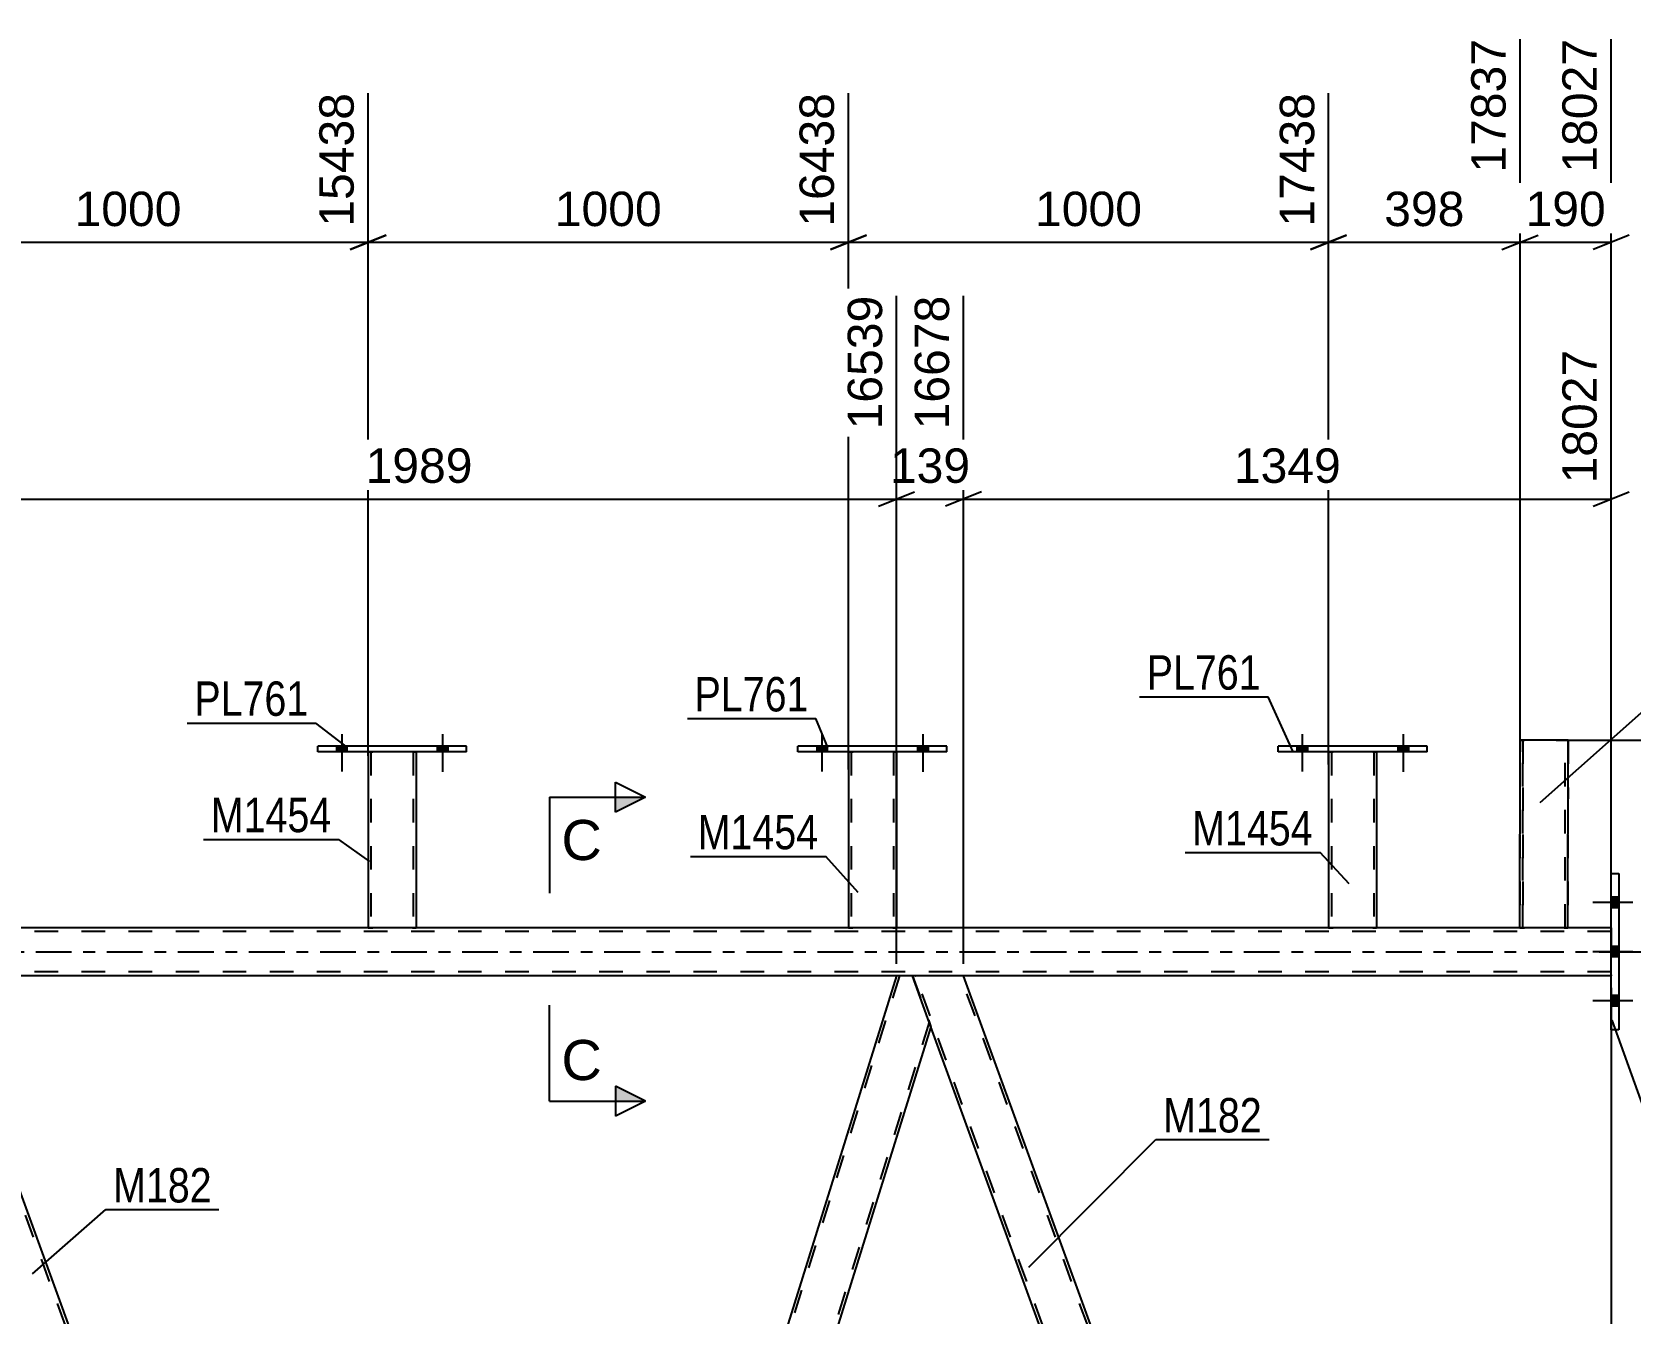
# Model space of a CAD drawing. Header units: millimetres. Extents: x 0 to 841, y 0 to 594.
# Drawn here: x 633.5 to 766.6, y 404.4 to 511.1 of the extents above; entities that cross this region are included whole.
import ezdxf

# ---------------------------------------------------------------- set-up
doc = ezdxf.new("R2010")
doc.units = ezdxf.units.MM
doc.linetypes.add('DXK_LINE_DOT2', pattern=[3.9198, 1.9599, -1.9599])
doc.linetypes.add('DXK_LINE_DOT3', pattern=[5.9187, 2.979, -0.9799, 0.9799, -0.9799])
doc.styles.add('Arial', font='ARIAL.TTF', dxfattribs={"height": 0.2})
doc.styles.add('Arial Narrow', font='ARIALN.TTF', dxfattribs={"height": 0.2})

# ---------------------------------------------------------------- blocks, each defined once
blk = doc.blocks.new('Part-318465150-4425 - 4399')
at = {"color": 2, "linetype": 'Continuous'}
for p, q in [((711.08, 432.51), (706.82, 432.51)), ((755.2, 311.29), (711.08, 432.51)), ((750.94, 311.29), (708.37, 428.26))]:
    blk.add_line(p, q, dxfattribs=at)
at = {"color": 7, "linetype": 'DXK_LINE_DOT2'}
for p, q in [((706.82, 432.51), (708.37, 428.26)), ((751.2, 311.29), (707.08, 432.51)), ((707.08, 432.51), (707.1, 432.51)), ((754.94, 311.29), (710.82, 432.51)), ((755.2, 311.29), (750.94, 311.29))]:
    blk.add_line(p, q, dxfattribs=at)
blk = doc.blocks.new('Part-318465150-4430 - 4399')
at = {"color": 2, "linetype": 'Continuous'}
for p, q in [((625.94, 432.51), (621.69, 432.51)), ((625.94, 432.51), (668.31, 316.1)), ((664.05, 316.1), (623.23, 428.26))]:
    blk.add_line(p, q, dxfattribs=at)
at = {"color": 7, "linetype": 'DXK_LINE_DOT2'}
for p, q in [((621.69, 432.51), (623.23, 428.26)), ((666.06, 311.29), (621.94, 432.51)), ((621.94, 432.51), (621.96, 432.51)), ((669.81, 311.29), (625.69, 432.51)), ((665.81, 311.29), (664.05, 316.1)), ((670.06, 311.29), (668.31, 316.1)), ((670.06, 311.29), (665.81, 311.29))]:
    blk.add_line(p, q, dxfattribs=at)
blk = doc.blocks.new('Part-318465150-4645 - 4399')
at = {"color": 2, "linetype": 'Continuous'}
for p, q in [((701.49, 451.15), (701.49, 436.51)), ((705.49, 451.14), (705.49, 436.51)), ((701.52, 436.51), (701.49, 436.51)), ((701.63, 436.51), (701.52, 436.51)), ((701.78, 436.51), (701.63, 436.51)), ((705.19, 436.51), (701.78, 436.51)), ((705.34, 436.51), (705.19, 436.51)), ((705.45, 436.51), (705.34, 436.51)), ((705.49, 436.51), (705.45, 436.51))]:
    blk.add_line(p, q, dxfattribs=at)
at = {"color": 7, "linetype": 'DXK_LINE_DOT2'}
for p, q in [((701.49, 451.15), (701.49, 451.15)), ((701.49, 451.15), (701.49, 451.15)), ((701.49, 451.15), (701.49, 451.15)), ((701.53, 451.15), (701.49, 451.15)), ((701.49, 451.15), (701.53, 451.15)), ((701.63, 451.15), (701.53, 451.15)), ((701.53, 451.15), (701.63, 451.15)), ((701.79, 451.15), (701.63, 451.15)), ((701.63, 451.15), (701.79, 451.15)), ((701.73, 451.15), (701.73, 451.15)), ((701.73, 451.15), (701.73, 436.51)), ((701.75, 451.15), (701.73, 451.15)), ((701.73, 451.15), (701.75, 451.15)), ((701.8, 451.15), (701.75, 451.15)), ((701.75, 451.15), (701.8, 451.15)), ((705.19, 451.15), (701.79, 451.15)), ((705.19, 451.15), (701.79, 451.15)), ((705.1, 451.15), (701.8, 451.15)), ((701.8, 451.15), (701.88, 451.15)), ((705.18, 451.15), (701.88, 451.15)), ((705.18, 451.15), (705.1, 451.15)), ((705.23, 451.15), (705.18, 451.15)), ((705.18, 451.15), (705.23, 451.15)), ((705.19, 451.15), (705.35, 451.15)), ((705.35, 451.15), (705.19, 451.15)), ((705.25, 451.15), (705.23, 451.15)), ((705.23, 451.15), (705.25, 451.15)), ((705.25, 451.15), (705.25, 451.15)), ((705.25, 451.15), (705.25, 436.51)), ((705.35, 451.15), (705.45, 451.15)), ((705.45, 451.15), (705.35, 451.15)), ((705.45, 451.15), (705.49, 451.15)), ((705.49, 451.15), (705.45, 451.15)), ((705.49, 451.15), (705.49, 451.15)), ((705.49, 451.15), (705.49, 451.14)), ((705.49, 451.14), (705.49, 451.15)), ((701.49, 436.51), (701.52, 436.51)), ((701.52, 436.51), (701.63, 436.51)), ((701.63, 436.51), (701.78, 436.51)), ((701.74, 436.51), (701.73, 436.51)), ((701.73, 436.51), (701.74, 436.51)), ((701.8, 436.51), (701.74, 436.51)), ((701.74, 436.51), (701.78, 436.51)), ((705.19, 436.51), (701.78, 436.51)), ((701.78, 436.51), (701.8, 436.51)), ((705.1, 436.51), (701.8, 436.51)), ((701.8, 436.51), (701.87, 436.51)), ((705.18, 436.51), (701.87, 436.51)), ((705.18, 436.51), (705.1, 436.51)), ((705.23, 436.51), (705.18, 436.51)), ((705.18, 436.51), (705.23, 436.51)), ((705.19, 436.51), (705.34, 436.51)), ((705.25, 436.51), (705.23, 436.51)), ((705.23, 436.51), (705.25, 436.51)), ((705.34, 436.51), (705.45, 436.51)), ((705.45, 436.51), (705.49, 436.51))]:
    blk.add_line(p, q, dxfattribs=at)
blk = doc.blocks.new('Part-318465150-4445 - 4399')
at = {"color": 2, "linetype": 'Continuous'}
for p, q in [((765.02, 428.01), (765.02, 441.01)), ((765.02, 441.01), (765.66, 441.01)), ((765.66, 441.01), (765.66, 428.01)), ((765.66, 428.01), (765.02, 428.01))]:
    blk.add_line(p, q, dxfattribs=at)
blk = doc.blocks.new('Part-318465150-4455 - 4399')
at = {"color": 7, "linetype": 'DXK_LINE_DOT2'}
for p, q in [((705.75, 432.51), (668.94, 314.39)), ((708.23, 428.63), (671.66, 311.29)), ((669.22, 316.1), (668.8, 314.76)), ((673.41, 316.1), (671.91, 311.29)), ((670.06, 311.29), (668.8, 314.76)), ((671.91, 311.29), (670.06, 311.29))]:
    blk.add_line(p, q, dxfattribs=at)
at = {"color": 2, "linetype": 'Continuous'}
for p, q in [((705.5, 432.51), (669.22, 316.1)), ((706.82, 432.51), (705.5, 432.51)), ((708.37, 428.26), (706.82, 432.51)), ((708.37, 428.26), (673.41, 316.1))]:
    blk.add_line(p, q, dxfattribs=at)
blk = doc.blocks.new('Part-318465150-4655 - 4399')
at = {"color": 2, "linetype": 'Continuous'}
for p, q in [((661.49, 451.15), (661.49, 436.51)), ((665.49, 451.14), (665.49, 436.51)), ((661.52, 436.51), (661.49, 436.51)), ((661.63, 436.51), (661.52, 436.51)), ((661.78, 436.51), (661.63, 436.51)), ((665.19, 436.51), (661.78, 436.51)), ((665.34, 436.51), (665.19, 436.51)), ((665.45, 436.51), (665.34, 436.51)), ((665.49, 436.51), (665.45, 436.51))]:
    blk.add_line(p, q, dxfattribs=at)
at = {"color": 7, "linetype": 'DXK_LINE_DOT2'}
for p, q in [((661.49, 451.15), (661.49, 451.15)), ((661.49, 451.15), (661.49, 451.15)), ((661.49, 451.15), (661.49, 451.15)), ((661.53, 451.15), (661.49, 451.15)), ((661.49, 451.15), (661.53, 451.15)), ((661.63, 451.15), (661.53, 451.15)), ((661.53, 451.15), (661.63, 451.15)), ((661.79, 451.15), (661.63, 451.15)), ((661.63, 451.15), (661.79, 451.15)), ((661.73, 451.15), (661.73, 451.15)), ((661.73, 451.15), (661.73, 436.51)), ((661.75, 451.15), (661.73, 451.15)), ((661.73, 451.15), (661.75, 451.15)), ((661.8, 451.15), (661.75, 451.15)), ((661.75, 451.15), (661.8, 451.15)), ((665.19, 451.15), (661.79, 451.15)), ((665.19, 451.15), (661.79, 451.15)), ((665.1, 451.15), (661.8, 451.15)), ((661.8, 451.15), (661.88, 451.15)), ((665.18, 451.15), (661.88, 451.15)), ((665.18, 451.15), (665.1, 451.15)), ((665.23, 451.15), (665.18, 451.15)), ((665.18, 451.15), (665.23, 451.15)), ((665.19, 451.15), (665.35, 451.15)), ((665.35, 451.15), (665.19, 451.15)), ((665.25, 451.15), (665.23, 451.15)), ((665.23, 451.15), (665.25, 451.15)), ((665.25, 451.15), (665.25, 451.15)), ((665.25, 451.15), (665.25, 436.51)), ((665.35, 451.15), (665.45, 451.15)), ((665.45, 451.15), (665.35, 451.15)), ((665.45, 451.15), (665.49, 451.15)), ((665.49, 451.15), (665.45, 451.15)), ((665.49, 451.15), (665.49, 451.15)), ((665.49, 451.15), (665.49, 451.14)), ((665.49, 451.14), (665.49, 451.15)), ((661.49, 436.51), (661.52, 436.51)), ((661.52, 436.51), (661.63, 436.51)), ((661.63, 436.51), (661.78, 436.51)), ((661.74, 436.51), (661.73, 436.51)), ((661.73, 436.51), (661.74, 436.51)), ((661.8, 436.51), (661.74, 436.51)), ((661.74, 436.51), (661.78, 436.51)), ((665.19, 436.51), (661.78, 436.51)), ((661.78, 436.51), (661.8, 436.51)), ((665.1, 436.51), (661.8, 436.51)), ((661.8, 436.51), (661.87, 436.51)), ((665.23, 436.51), (661.87, 436.51)), ((665.18, 436.51), (665.1, 436.51)), ((665.23, 436.51), (665.18, 436.51)), ((665.19, 436.51), (665.34, 436.51)), ((665.25, 436.51), (665.23, 436.51)), ((665.23, 436.51), (665.25, 436.51)), ((665.34, 436.51), (665.45, 436.51)), ((665.45, 436.51), (665.49, 436.51))]:
    blk.add_line(p, q, dxfattribs=at)
blk = doc.blocks.new('Bolt-318465150-4781 - 4399')
at = {"linetype": 'Continuous'}
for points in [[(698.85, 451.15), (699.73, 451.15), (699.73, 451.63), (698.85, 451.63)], [(707.25, 451.14), (708.13, 451.14), (708.13, 451.62), (707.25, 451.62)]]:
    blk.add_hatch(color=1, dxfattribs=at).paths.add_polyline_path(points)
at = {"color": 1, "linetype": 'Continuous'}
for p, q in [((699.29, 452.63), (699.29, 449.51)), ((707.69, 452.62), (707.69, 449.5)), ((698.85, 451.63), (698.85, 451.15)), ((699.73, 451.63), (699.73, 451.15)), ((707.25, 451.62), (707.25, 451.14)), ((708.13, 451.62), (708.13, 451.14))]:
    blk.add_line(p, q, dxfattribs=at)
blk = doc.blocks.new('Part-318465150-4635 - 4399')
at = {"color": 2, "linetype": 'Continuous'}
for p, q in [((741.49, 451.15), (741.49, 436.51)), ((745.49, 451.14), (745.49, 436.51)), ((741.52, 436.51), (741.49, 436.51)), ((741.63, 436.51), (741.52, 436.51)), ((741.78, 436.51), (741.63, 436.51)), ((745.19, 436.51), (741.78, 436.51)), ((745.35, 436.51), (745.19, 436.51)), ((745.45, 436.51), (745.35, 436.51)), ((745.49, 436.51), (745.45, 436.51))]:
    blk.add_line(p, q, dxfattribs=at)
at = {"color": 7, "linetype": 'DXK_LINE_DOT2'}
for p, q in [((741.49, 451.15), (741.49, 451.15)), ((741.49, 451.15), (741.49, 451.15)), ((741.49, 451.15), (741.49, 451.15)), ((741.53, 451.15), (741.49, 451.15)), ((741.49, 451.15), (741.53, 451.15)), ((741.63, 451.15), (741.53, 451.15)), ((741.53, 451.15), (741.63, 451.15)), ((741.79, 451.15), (741.63, 451.15)), ((741.63, 451.15), (741.79, 451.15)), ((741.73, 451.15), (741.73, 451.15)), ((741.73, 451.15), (741.73, 436.51)), ((741.75, 451.15), (741.73, 451.15)), ((741.73, 451.15), (741.75, 451.15)), ((741.8, 451.15), (741.75, 451.15)), ((741.75, 451.15), (741.8, 451.15)), ((745.2, 451.15), (741.79, 451.15)), ((745.2, 451.15), (741.79, 451.15)), ((745.1, 451.15), (741.8, 451.15)), ((741.8, 451.15), (741.88, 451.15)), ((745.18, 451.15), (741.88, 451.15)), ((745.18, 451.15), (745.1, 451.15)), ((745.23, 451.15), (745.18, 451.15)), ((745.18, 451.15), (745.23, 451.15)), ((745.2, 451.15), (745.35, 451.15)), ((745.35, 451.15), (745.2, 451.15)), ((745.25, 451.15), (745.23, 451.15)), ((745.23, 451.15), (745.25, 451.15)), ((745.25, 451.15), (745.25, 451.15)), ((745.25, 451.15), (745.25, 436.51)), ((745.35, 451.15), (745.46, 451.15)), ((745.46, 451.15), (745.35, 451.15)), ((745.46, 451.15), (745.49, 451.15)), ((745.49, 451.15), (745.46, 451.15)), ((745.49, 451.15), (745.49, 451.15)), ((745.49, 451.15), (745.49, 451.14)), ((745.49, 451.14), (745.49, 451.15)), ((741.49, 436.51), (741.52, 436.51)), ((741.52, 436.51), (741.63, 436.51)), ((741.63, 436.51), (741.78, 436.51)), ((741.75, 436.51), (741.73, 436.51)), ((741.73, 436.51), (741.75, 436.51)), ((741.8, 436.51), (741.75, 436.51)), ((741.75, 436.51), (741.78, 436.51)), ((745.19, 436.51), (741.78, 436.51)), ((741.78, 436.51), (741.8, 436.51)), ((745.1, 436.51), (741.8, 436.51)), ((741.8, 436.51), (741.88, 436.51)), ((745.18, 436.51), (741.88, 436.51)), ((745.18, 436.51), (745.1, 436.51)), ((745.23, 436.51), (745.18, 436.51)), ((745.18, 436.51), (745.23, 436.51)), ((745.19, 436.51), (745.35, 436.51)), ((745.25, 436.51), (745.23, 436.51)), ((745.23, 436.51), (745.25, 436.51)), ((745.35, 436.51), (745.45, 436.51)), ((745.45, 436.51), (745.49, 436.51))]:
    blk.add_line(p, q, dxfattribs=at)
blk = doc.blocks.new('Bolt-318465150-4583 - 4399')
at = {"linetype": 'Continuous'}
for points in [[(765.66, 438.17), (765.66, 439.05), (765.02, 439.05), (765.02, 438.17)], [(765.66, 438.17), (765.66, 439.05), (765.02, 439.05), (765.02, 438.17)], [(765.66, 438.17), (765.66, 439.05), (765.02, 439.05), (765.02, 438.17)], [(765.66, 434.07), (765.66, 434.95), (765.02, 434.95), (765.02, 434.07)], [(765.66, 434.07), (765.66, 434.95), (765.02, 434.95), (765.02, 434.07)], [(765.66, 429.97), (765.66, 430.85), (765.02, 430.85), (765.02, 429.97)], [(765.66, 429.97), (765.66, 430.85), (765.02, 430.85), (765.02, 429.97)], [(765.66, 429.97), (765.66, 430.85), (765.02, 430.85), (765.02, 429.97)]]:
    blk.add_hatch(color=1, dxfattribs=at).paths.add_polyline_path(points)
at = {"color": 1, "linetype": 'Continuous'}
for p, q in [((766.82, 438.61), (763.5, 438.61)), ((766.82, 438.61), (763.5, 438.61)), ((766.82, 438.61), (763.5, 438.61)), ((765.66, 439.05), (765.02, 439.05)), ((765.66, 439.05), (765.02, 439.05)), ((765.66, 439.05), (765.02, 439.05)), ((765.66, 438.17), (765.02, 438.17)), ((765.66, 438.17), (765.02, 438.17)), ((765.66, 438.17), (765.02, 438.17)), ((766.82, 434.51), (763.5, 434.51)), ((766.82, 434.51), (763.5, 434.51)), ((765.66, 434.95), (765.02, 434.95)), ((765.66, 434.95), (765.02, 434.95)), ((765.66, 434.07), (765.02, 434.07)), ((765.66, 434.07), (765.02, 434.07)), ((766.82, 430.41), (763.5, 430.41)), ((766.82, 430.41), (763.5, 430.41)), ((766.82, 430.41), (763.5, 430.41)), ((765.66, 430.85), (765.02, 430.85)), ((765.66, 430.85), (765.02, 430.85)), ((765.66, 430.85), (765.02, 430.85)), ((765.66, 429.97), (765.02, 429.97)), ((765.66, 429.97), (765.02, 429.97)), ((765.66, 429.97), (765.02, 429.97))]:
    blk.add_line(p, q, dxfattribs=at)
blk = doc.blocks.new('Part-318465150-4589 - 4399')
at = {"color": 2, "linetype": 'Continuous'}
for p, q in [((757.42, 436.51), (757.43, 452.11)), ((757.43, 452.11), (757.43, 452.11)), ((757.43, 452.11), (757.46, 452.11)), ((757.46, 452.11), (757.57, 452.11)), ((757.57, 452.11), (757.72, 452.11)), ((761.13, 452.11), (757.72, 452.11)), ((761.13, 452.11), (761.29, 452.11)), ((761.29, 452.11), (761.39, 452.11)), ((761.39, 452.11), (761.43, 452.11)), ((761.42, 436.51), (761.43, 452.11)), ((761.43, 452.11), (761.43, 452.11)), ((757.42, 436.51), (757.42, 436.51)), ((757.46, 436.51), (757.42, 436.51)), ((757.56, 436.51), (757.46, 436.51)), ((757.72, 436.51), (757.56, 436.51)), ((761.12, 436.51), (757.72, 436.51)), ((761.28, 436.51), (761.12, 436.51)), ((761.38, 436.51), (761.28, 436.51)), ((761.42, 436.51), (761.38, 436.51)), ((761.42, 436.51), (761.42, 436.51))]:
    blk.add_line(p, q, dxfattribs=at)
at = {"color": 7, "linetype": 'DXK_LINE_DOT2'}
for p, q in [((757.43, 452.11), (757.42, 436.51)), ((757.46, 452.11), (757.43, 452.11)), ((757.57, 452.11), (757.46, 452.11)), ((757.72, 452.11), (757.57, 452.11)), ((757.67, 452.11), (757.66, 436.51)), ((757.66, 436.51), (757.67, 452.11)), ((757.67, 452.11), (757.67, 452.11)), ((757.67, 452.11), (757.68, 452.11)), ((757.67, 452.11), (757.68, 452.11)), ((761.04, 452.11), (757.68, 452.11)), ((757.68, 452.11), (757.72, 452.11)), ((761.13, 452.11), (757.72, 452.11)), ((757.72, 452.11), (757.74, 452.11)), ((757.74, 452.11), (757.81, 452.11)), ((761.12, 452.11), (757.81, 452.11)), ((761.04, 452.11), (761.12, 452.11)), ((761.12, 452.11), (761.13, 452.11)), ((761.12, 452.11), (761.17, 452.11)), ((761.13, 452.11), (761.17, 452.11)), ((761.29, 452.11), (761.13, 452.11)), ((761.17, 452.11), (761.19, 452.11)), ((761.17, 452.11), (761.19, 452.11)), ((761.18, 436.51), (761.19, 452.11)), ((761.18, 436.51), (761.19, 452.11)), ((761.19, 452.11), (761.19, 452.11)), ((761.39, 452.11), (761.29, 452.11)), ((761.43, 452.11), (761.39, 452.11)), ((761.43, 452.11), (761.42, 436.51)), ((757.42, 436.51), (757.46, 436.51)), ((757.46, 436.51), (757.56, 436.51)), ((757.56, 436.51), (757.72, 436.51)), ((757.66, 436.51), (757.66, 436.51)), ((757.68, 436.51), (757.66, 436.51)), ((757.66, 436.51), (757.68, 436.51)), ((757.73, 436.51), (757.68, 436.51)), ((757.68, 436.51), (757.72, 436.51)), ((761.12, 436.51), (757.72, 436.51)), ((757.72, 436.51), (757.73, 436.51)), ((761.03, 436.51), (757.73, 436.51)), ((757.73, 436.51), (757.81, 436.51)), ((761.16, 436.51), (757.81, 436.51)), ((761.11, 436.51), (761.03, 436.51)), ((761.16, 436.51), (761.11, 436.51)), ((761.12, 436.51), (761.28, 436.51)), ((761.18, 436.51), (761.16, 436.51)), ((761.16, 436.51), (761.18, 436.51)), ((761.18, 436.51), (761.18, 436.51)), ((761.28, 436.51), (761.38, 436.51)), ((761.38, 436.51), (761.42, 436.51))]:
    blk.add_line(p, q, dxfattribs=at)
blk = doc.blocks.new('Part-318465150-4630 - 4399')
at = {"color": 2, "linetype": 'Continuous'}
for p, q in [((737.29, 451.15), (737.29, 451.63)), ((749.69, 451.62), (737.29, 451.63)), ((749.69, 451.14), (749.69, 451.62)), ((749.69, 451.14), (737.29, 451.15))]:
    blk.add_line(p, q, dxfattribs=at)
blk = doc.blocks.new('Part-318465150-4640 - 4399')
at = {"color": 2, "linetype": 'Continuous'}
for p, q in [((697.29, 451.15), (697.29, 451.63)), ((709.69, 451.62), (697.29, 451.63)), ((709.69, 451.14), (709.69, 451.62)), ((709.69, 451.14), (697.29, 451.15))]:
    blk.add_line(p, q, dxfattribs=at)
blk = doc.blocks.new('Part-318465150-4650 - 4399')
at = {"color": 2, "linetype": 'Continuous'}
for p, q in [((657.29, 451.15), (657.29, 451.63)), ((669.69, 451.62), (657.29, 451.63)), ((669.69, 451.14), (669.69, 451.62)), ((669.69, 451.14), (657.29, 451.15))]:
    blk.add_line(p, q, dxfattribs=at)
blk = doc.blocks.new('Part-318465150-4696 - 4399')
at = {"color": 7, "linetype": 'DXK_LINE_DOT2'}
for p, q in [((765.02, 436.19), (89.29, 436.19)), ((765.02, 436.51), (101.49, 436.51)), ((665.49, 436.51), (661.49, 436.51)), ((705.49, 436.51), (701.49, 436.51)), ((745.49, 436.51), (741.49, 436.51)), ((761.42, 436.51), (757.42, 436.51)), ((765.02, 436.51), (765.02, 432.51)), ((765.02, 432.83), (89.29, 432.83)), ((711.08, 432.51), (705.5, 432.51))]:
    blk.add_line(p, q, dxfattribs=at)
at = {"color": 2, "linetype": 'Continuous'}
for p, q in [((661.49, 436.51), (625.49, 436.51)), ((701.49, 436.51), (665.49, 436.51)), ((741.49, 436.51), (705.49, 436.51)), ((757.42, 436.51), (745.49, 436.51)), ((765.02, 436.51), (761.42, 436.51)), ((705.5, 432.51), (625.94, 432.51)), ((765.02, 432.51), (711.08, 432.51))]:
    blk.add_line(p, q, dxfattribs=at)
at = {"color": 7, "linetype": 'DXK_LINE_DOT3'}
blk.add_line((89.29, 434.51), (774.82, 434.51), dxfattribs=at)
blk = doc.blocks.new('Bolt-318465150-4779 - 4399')
at = {"linetype": 'Continuous'}
for points in [[(738.85, 451.15), (739.73, 451.15), (739.73, 451.63), (738.85, 451.63)], [(747.25, 451.14), (748.13, 451.14), (748.13, 451.62), (747.25, 451.62)]]:
    blk.add_hatch(color=1, dxfattribs=at).paths.add_polyline_path(points)
at = {"color": 1, "linetype": 'Continuous'}
for p, q in [((739.29, 452.63), (739.29, 449.51)), ((747.69, 452.62), (747.69, 449.5)), ((738.85, 451.63), (738.85, 451.15)), ((739.73, 451.63), (739.73, 451.15)), ((747.25, 451.62), (747.25, 451.14)), ((748.13, 451.62), (748.13, 451.14))]:
    blk.add_line(p, q, dxfattribs=at)
blk = doc.blocks.new('Bolt-318465150-4780 - 4399')
at = {"linetype": 'Continuous'}
for points in [[(738.85, 451.15), (739.73, 451.15), (739.73, 451.63), (738.85, 451.63)], [(747.25, 451.14), (748.13, 451.14), (748.13, 451.62), (747.25, 451.62)]]:
    blk.add_hatch(color=1, dxfattribs=at).paths.add_polyline_path(points)
at = {"color": 1, "linetype": 'Continuous'}
for p, q in [((739.29, 452.63), (739.29, 449.51)), ((747.69, 452.62), (747.69, 449.5)), ((738.85, 451.63), (738.85, 451.15)), ((739.73, 451.63), (739.73, 451.15)), ((747.25, 451.62), (747.25, 451.14)), ((748.13, 451.62), (748.13, 451.14))]:
    blk.add_line(p, q, dxfattribs=at)
blk = doc.blocks.new('Bolt-318465150-4782 - 4399')
at = {"linetype": 'Continuous'}
for points in [[(698.85, 451.15), (699.73, 451.15), (699.73, 451.63), (698.85, 451.63)], [(707.25, 451.14), (708.13, 451.14), (708.13, 451.62), (707.25, 451.62)]]:
    blk.add_hatch(color=1, dxfattribs=at).paths.add_polyline_path(points)
at = {"color": 1, "linetype": 'Continuous'}
for p, q in [((699.29, 452.63), (699.29, 449.51)), ((707.69, 452.62), (707.69, 449.5)), ((698.85, 451.63), (698.85, 451.15)), ((699.73, 451.63), (699.73, 451.15)), ((707.25, 451.62), (707.25, 451.14)), ((708.13, 451.62), (708.13, 451.14))]:
    blk.add_line(p, q, dxfattribs=at)
blk = doc.blocks.new('Bolt-318465150-4783 - 4399')
at = {"linetype": 'Continuous'}
for points in [[(658.85, 451.15), (659.73, 451.15), (659.73, 451.63), (658.85, 451.63)], [(667.25, 451.14), (668.13, 451.14), (668.13, 451.62), (667.25, 451.62)]]:
    blk.add_hatch(color=1, dxfattribs=at).paths.add_polyline_path(points)
at = {"color": 1, "linetype": 'Continuous'}
for p, q in [((659.29, 452.63), (659.29, 449.51)), ((667.69, 452.62), (667.69, 449.5)), ((658.85, 451.63), (658.85, 451.15)), ((659.73, 451.63), (659.73, 451.15)), ((667.25, 451.62), (667.25, 451.14)), ((668.13, 451.62), (668.13, 451.14))]:
    blk.add_line(p, q, dxfattribs=at)
blk = doc.blocks.new('Bolt-318465150-4796 - 4399')
at = {"linetype": 'Continuous'}
for points in [[(658.85, 451.15), (659.73, 451.15), (659.73, 451.63), (658.85, 451.63)], [(667.25, 451.14), (668.13, 451.14), (668.13, 451.62), (667.25, 451.62)]]:
    blk.add_hatch(color=1, dxfattribs=at).paths.add_polyline_path(points)
at = {"color": 1, "linetype": 'Continuous'}
for p, q in [((659.29, 452.63), (659.29, 449.51)), ((667.69, 452.62), (667.69, 449.5)), ((658.85, 451.63), (658.85, 451.15)), ((659.73, 451.63), (659.73, 451.15)), ((667.25, 451.62), (667.25, 451.14)), ((668.13, 451.62), (668.13, 451.14))]:
    blk.add_line(p, q, dxfattribs=at)
blk = doc.blocks.new('StraightDimension-318465150-14053 - 4399')
at = {"color": 7, "linetype": 'Continuous'}
for p, q in [((757.43, 450.67), (757.43, 510.49)), ((741.49, 450.09), (741.49, 505.99)), ((742.99, 494.18), (739.99, 492.98)), ((755.93, 492.98), (758.93, 494.18)), ((741.49, 493.58), (757.43, 493.58))]:
    blk.add_line(p, q, dxfattribs=at)
at = {"color": 0}
blk.add_wipeout([(753.39, 494.33), (753.39, 498.53), (745.52, 498.53), (745.52, 494.33)], dxfattribs=at)
at = {"color": 3, "style": 'Arial'}
blk.add_text('398', height=2.865, dxfattribs=at).set_placement((746.12, 494.93))
at = {"color": 0, "linetype": 'Continuous'}
blk.add_wipeout([(756.83, 511.09), (752.63, 511.09), (752.63, 498.78), (756.83, 498.78)], dxfattribs=at)
at = {"color": 3, "linetype": 'Continuous', "style": 'Arial'}
blk.add_text('17837', height=2.865, rotation=90.0002, dxfattribs=at).set_placement((756.23, 499.38))
blk = doc.blocks.new('StraightDimension-318465150-5172 - 4399')
at = {"color": 7, "linetype": 'Continuous'}
blk.add_line((760.43, 452.11), (810.04, 452.11), dxfattribs=at)
blk = doc.blocks.new('StraightDimension-318465150-14052 - 4399')
at = {"color": 7, "linetype": 'Continuous'}
for p, q in [((757.43, 450.67), (757.43, 510.49)), ((765.02, 437.51), (765.02, 510.49)), ((755.93, 492.98), (758.93, 494.18)), ((766.52, 494.18), (763.52, 492.98)), ((757.43, 493.58), (765.02, 493.58))]:
    blk.add_line(p, q, dxfattribs=at)
at = {"color": 0}
blk.add_wipeout([(765.16, 494.33), (765.16, 498.53), (757.29, 498.53), (757.29, 494.33)], dxfattribs=at)
at = {"color": 3, "style": 'Arial'}
blk.add_text('190', height=2.865, dxfattribs=at).set_placement((757.89, 494.93))
at = {"color": 0, "linetype": 'Continuous'}
blk.add_wipeout([(764.42, 511.09), (760.22, 511.09), (760.22, 498.78), (764.42, 498.78)], dxfattribs=at)
at = {"color": 3, "linetype": 'Continuous', "style": 'Arial'}
blk.add_text('18027', height=2.865, rotation=90.0002, dxfattribs=at).set_placement((763.82, 499.38))
blk = doc.blocks.new('StraightDimension-318465150-14054 - 4399')
at = {"color": 7, "linetype": 'Continuous'}
for p, q in [((701.49, 449.67), (701.49, 505.99)), ((741.49, 450.09), (741.49, 505.99)), ((702.99, 494.18), (699.99, 492.98)), ((739.99, 492.98), (742.99, 494.18)), ((701.49, 493.58), (741.49, 493.58))]:
    blk.add_line(p, q, dxfattribs=at)
at = {"color": 0}
blk.add_wipeout([(726.54, 494.33), (726.54, 498.53), (716.44, 498.53), (716.44, 494.33)], dxfattribs=at)
at = {"color": 3, "style": 'Arial'}
blk.add_text('1000', height=2.865, dxfattribs=at).set_placement((717.04, 494.93))
at = {"color": 0, "linetype": 'Continuous'}
blk.add_wipeout([(740.89, 506.59), (736.69, 506.59), (736.69, 494.28), (740.89, 494.28)], dxfattribs=at)
at = {"color": 3, "linetype": 'Continuous', "style": 'Arial'}
blk.add_text('17438', height=2.865, rotation=90.0002, dxfattribs=at).set_placement((740.29, 494.88))
blk = doc.blocks.new('StraightDimension-318465150-5167 - 4399')
at = {"color": 7, "linetype": 'Continuous'}
for p, q in [((765.02, 431.51), (765.02, 378.24)), ((783.44, 312.29), (783.44, 383.49)), ((766.52, 381.24), (763.52, 380.04)), ((781.94, 380.04), (784.94, 381.24)), ((765.02, 380.64), (783.44, 380.64))]:
    blk.add_line(p, q, dxfattribs=at)
at = {"color": 0}
blk.add_wipeout([(779.28, 381.39), (779.28, 385.59), (769.19, 385.59), (769.19, 381.39)], dxfattribs=at)
at = {"color": 3, "style": 'Arial'}
blk.add_text('1440', height=2.865, dxfattribs=at).set_placement((769.79, 381.99))
blk = doc.blocks.new('StraightDimension-318465150-14055 - 4399')
at = {"color": 7, "linetype": 'Continuous'}
for p, q in [((661.49, 450.82), (661.49, 505.99)), ((701.49, 449.67), (701.49, 505.99)), ((662.99, 494.18), (659.99, 492.98)), ((699.99, 492.98), (702.99, 494.18)), ((661.49, 493.58), (701.49, 493.58))]:
    blk.add_line(p, q, dxfattribs=at)
at = {"color": 0}
blk.add_wipeout([(686.54, 494.33), (686.54, 498.53), (676.44, 498.53), (676.44, 494.33)], dxfattribs=at)
at = {"color": 3, "style": 'Arial'}
blk.add_text('1000', height=2.865, dxfattribs=at).set_placement((677.04, 494.93))
at = {"color": 0, "linetype": 'Continuous'}
blk.add_wipeout([(700.89, 506.59), (696.69, 506.59), (696.69, 494.28), (700.89, 494.28)], dxfattribs=at)
at = {"color": 3, "linetype": 'Continuous', "style": 'Arial'}
blk.add_text('16438', height=2.865, rotation=90.0002, dxfattribs=at).set_placement((700.29, 494.88))
blk = doc.blocks.new('StraightDimension-318465150-11922 - 4399')
at = {"color": 7, "linetype": 'Continuous'}
for p, q in [((801.13, 433.01), (799.93, 436.01)), ((766.02, 434.51), (802.93, 434.51)), ((800.53, 308.65), (800.53, 434.51)), ((799.93, 310.15), (801.13, 307.15)), ((784.44, 308.65), (802.93, 308.65))]:
    blk.add_line(p, q, dxfattribs=at)
at = {"color": 0}
blk.add_wipeout([(799.78, 376.63), (795.58, 376.63), (795.58, 366.53), (799.78, 366.53)], dxfattribs=at)
at = {"color": 3, "style": 'Arial'}
blk.add_text('3147', height=2.865, rotation=90.0002, dxfattribs=at).set_placement((799.18, 367.13))
blk = doc.blocks.new('StraightDimension-318465150-14056 - 4399')
at = {"color": 7, "linetype": 'Continuous'}
for p, q in [((621.49, 452.15), (621.49, 505.99)), ((661.49, 450.82), (661.49, 505.99)), ((622.99, 494.18), (619.99, 492.98)), ((659.99, 492.98), (662.99, 494.18)), ((621.49, 493.58), (661.49, 493.58))]:
    blk.add_line(p, q, dxfattribs=at)
at = {"color": 0}
blk.add_wipeout([(646.54, 494.33), (646.54, 498.53), (636.44, 498.53), (636.44, 494.33)], dxfattribs=at)
at = {"color": 3, "style": 'Arial'}
blk.add_text('1000', height=2.865, dxfattribs=at).set_placement((637.04, 494.93))
at = {"color": 0, "linetype": 'Continuous'}
blk.add_wipeout([(660.89, 506.59), (656.69, 506.59), (656.69, 494.28), (660.89, 494.28)], dxfattribs=at)
at = {"color": 3, "linetype": 'Continuous', "style": 'Arial'}
blk.add_text('15438', height=2.865, rotation=90.0002, dxfattribs=at).set_placement((660.29, 494.88))
blk = doc.blocks.new('StraightDimension-318465150-14482 - 4399')
at = {"color": 7, "linetype": 'Continuous'}
for p, q in [((711.08, 433.51), (711.08, 489.12)), ((765.02, 437.51), (765.02, 484.62)), ((712.58, 472.8), (709.58, 471.6)), ((763.52, 471.6), (766.52, 472.8)), ((711.08, 472.2), (765.02, 472.2))]:
    blk.add_line(p, q, dxfattribs=at)
at = {"color": 0}
blk.add_wipeout([(743.1, 472.95), (743.1, 477.15), (733, 477.15), (733, 472.95)], dxfattribs=at)
at = {"color": 3, "style": 'Arial'}
blk.add_text('1349', height=2.865, dxfattribs=at).set_placement((733.6, 473.55))
at = {"color": 0, "linetype": 'Continuous'}
blk.add_wipeout([(764.42, 485.22), (760.22, 485.22), (760.22, 472.9), (764.42, 472.9)], dxfattribs=at)
at = {"color": 3, "linetype": 'Continuous', "style": 'Arial'}
blk.add_text('18027', height=2.865, rotation=90.0002, dxfattribs=at).set_placement((763.82, 473.5))
blk = doc.blocks.new('StraightDimension-318465150-14483 - 4399')
at = {"color": 7, "linetype": 'Continuous'}
for p, q in [((705.5, 433.51), (705.5, 489.12)), ((711.08, 433.51), (711.08, 489.12)), ((704, 471.6), (707, 472.8)), ((712.58, 472.8), (709.58, 471.6)), ((705.5, 472.2), (711.08, 472.2))]:
    blk.add_line(p, q, dxfattribs=at)
at = {"color": 0}
blk.add_wipeout([(712.23, 472.95), (712.23, 477.15), (704.35, 477.15), (704.35, 472.95)], dxfattribs=at)
at = {"color": 3, "style": 'Arial'}
blk.add_text('139', height=2.865, dxfattribs=at).set_placement((704.95, 473.55))
at = {"color": 0, "linetype": 'Continuous'}
blk.add_wipeout([(710.48, 489.72), (706.28, 489.72), (706.28, 477.4), (710.48, 477.4)], dxfattribs=at)
at = {"color": 3, "linetype": 'Continuous', "style": 'Arial'}
blk.add_text('16678', height=2.865, rotation=90.0002, dxfattribs=at).set_placement((709.88, 478))
blk = doc.blocks.new('StraightDimension-318465150-14484 - 4399')
at = {"color": 7, "linetype": 'Continuous'}
for p, q in [((625.94, 433.51), (625.94, 489.12)), ((705.5, 433.51), (705.5, 489.12)), ((627.44, 472.8), (624.44, 471.6)), ((704, 471.6), (707, 472.8)), ((625.94, 472.2), (705.5, 472.2))]:
    blk.add_line(p, q, dxfattribs=at)
at = {"color": 0}
blk.add_wipeout([(670.77, 472.95), (670.77, 477.15), (660.68, 477.15), (660.68, 472.95)], dxfattribs=at)
at = {"color": 3, "style": 'Arial'}
blk.add_text('1989', height=2.865, dxfattribs=at).set_placement((661.28, 473.55))
at = {"color": 0, "linetype": 'Continuous'}
blk.add_wipeout([(704.9, 489.72), (700.7, 489.72), (700.7, 477.4), (704.9, 477.4)], dxfattribs=at)
at = {"color": 3, "linetype": 'Continuous', "style": 'Arial'}
blk.add_text('16539', height=2.865, rotation=90.0002, dxfattribs=at).set_placement((704.3, 478))
blk = doc.blocks.new('Mark-318465150-4421 - 4399')
at = {"color": 0}
blk.add_wipeout([(735.94, 419.46), (735.94, 422.46), (727.71, 422.46), (727.71, 419.46)], dxfattribs=at)
blk.add_wipeout([(735.94, 419.46), (735.94, 422.46), (727.71, 422.46), (727.71, 419.46)], dxfattribs=at)
at = {"color": 30, "linetype": 'Continuous'}
for p, q in [((716.51, 408.25), (727.11, 418.86)), ((727.11, 418.86), (736.54, 418.86))]:
    blk.add_line(p, q, dxfattribs=at)
at = {"color": 3, "style": 'Arial Narrow'}
blk.add_text('M182', height=2.863, dxfattribs=at).set_placement((727.71, 419.46))
blk = doc.blocks.new('Mark-318465150-4426 - 4399')
at = {"color": 0}
blk.add_wipeout([(648.47, 413.63), (648.47, 416.63), (640.25, 416.63), (640.25, 413.63)], dxfattribs=at)
blk.add_wipeout([(648.47, 413.63), (648.47, 416.63), (640.25, 416.63), (640.25, 413.63)], dxfattribs=at)
at = {"color": 30, "linetype": 'Continuous'}
for p, q in [((633.55, 407.7), (639.65, 413.03)), ((639.65, 413.03), (649.07, 413.03))]:
    blk.add_line(p, q, dxfattribs=at)
at = {"color": 3, "style": 'Arial Narrow'}
blk.add_text('M182', height=2.863, dxfattribs=at).set_placement((640.25, 413.63))
blk = doc.blocks.new('Mark-318465150-4441 - 4399')
at = {"color": 0}
blk.add_wipeout([(778.81, 415.22), (778.81, 418.22), (770.77, 418.22), (770.77, 415.22)], dxfattribs=at)
blk.add_wipeout([(778.81, 415.22), (778.81, 418.22), (770.77, 418.22), (770.77, 415.22)], dxfattribs=at)
at = {"color": 30, "linetype": 'Continuous'}
for p, q in [((765.09, 428.81), (770.17, 414.62)), ((770.17, 414.62), (779.41, 414.62))]:
    blk.add_line(p, q, dxfattribs=at)
at = {"color": 3, "style": 'Arial Narrow'}
blk.add_text('SP19', height=2.863, dxfattribs=at).set_placement((770.77, 415.22))
blk = doc.blocks.new('Mark-318465150-4651 - 4399')
at = {"color": 0}
blk.add_wipeout([(658.44, 444.46), (658.44, 447.46), (648.39, 447.46), (648.39, 444.46)], dxfattribs=at)
blk.add_wipeout([(658.44, 444.46), (658.44, 447.46), (648.39, 447.46), (648.39, 444.46)], dxfattribs=at)
at = {"color": 30, "linetype": 'Continuous'}
for p in [(647.79, 443.86), (661.63, 442.02)]:
    blk.add_line(p, (659.04, 443.86), dxfattribs=at)
at = {"color": 3, "style": 'Arial Narrow'}
blk.add_text('M1454', height=2.863, dxfattribs=at).set_placement((648.39, 444.46))
blk = doc.blocks.new('Mark-318465150-4585 - 4399')
at = {"color": 0}
blk.add_wipeout([(779.18, 455.9), (779.18, 458.9), (769.12, 458.9), (769.12, 455.9)], dxfattribs=at)
blk.add_wipeout([(779.18, 455.9), (779.18, 458.9), (769.12, 458.9), (769.12, 455.9)], dxfattribs=at)
at = {"color": 30, "linetype": 'Continuous'}
for p, q in [((759.11, 446.92), (768.52, 455.3)), ((768.52, 455.3), (779.78, 455.3))]:
    blk.add_line(p, q, dxfattribs=at)
at = {"color": 3, "style": 'Arial Narrow'}
blk.add_text('M1439', height=2.863, dxfattribs=at).set_placement((769.12, 455.9))
blk = doc.blocks.new('Mark-318465150-4626 - 4399')
at = {"color": 0}
blk.add_wipeout([(735.85, 456.33), (735.85, 459.33), (726.34, 459.33), (726.34, 456.33)], dxfattribs=at)
blk.add_wipeout([(735.85, 456.33), (735.85, 459.33), (726.34, 459.33), (726.34, 456.33)], dxfattribs=at)
at = {"color": 30, "linetype": 'Continuous'}
for p in [(725.74, 455.73), (738.53, 451.15)]:
    blk.add_line(p, (736.45, 455.73), dxfattribs=at)
at = {"color": 3, "style": 'Arial Narrow'}
blk.add_text('PL761', height=2.863, dxfattribs=at).set_placement((726.34, 456.33))
blk = doc.blocks.new('Mark-318465150-4631 - 4399')
at = {"color": 0}
blk.add_wipeout([(740.18, 443.36), (740.18, 446.36), (730.13, 446.36), (730.13, 443.36)], dxfattribs=at)
blk.add_wipeout([(740.18, 443.36), (740.18, 446.36), (730.13, 446.36), (730.13, 443.36)], dxfattribs=at)
at = {"color": 30, "linetype": 'Continuous'}
for p in [(729.53, 442.76), (743.19, 440.16)]:
    blk.add_line(p, (740.78, 442.76), dxfattribs=at)
at = {"color": 3, "style": 'Arial Narrow'}
blk.add_text('M1454', height=2.863, dxfattribs=at).set_placement((730.13, 443.36))
blk = doc.blocks.new('Mark-318465150-4636 - 4399')
at = {"color": 0}
blk.add_wipeout([(698.19, 454.52), (698.19, 457.52), (688.68, 457.52), (688.68, 454.52)], dxfattribs=at)
blk.add_wipeout([(698.19, 454.52), (698.19, 457.52), (688.68, 457.52), (688.68, 454.52)], dxfattribs=at)
at = {"color": 30, "linetype": 'Continuous'}
for p in [(688.08, 453.92), (699.78, 451.52)]:
    blk.add_line(p, (698.79, 453.92), dxfattribs=at)
at = {"color": 3, "style": 'Arial Narrow'}
blk.add_text('PL761', height=2.863, dxfattribs=at).set_placement((688.68, 454.52))
blk = doc.blocks.new('Mark-318465150-4641 - 4399')
at = {"color": 0}
blk.add_wipeout([(699, 443.04), (699, 446.04), (688.94, 446.04), (688.94, 443.04)], dxfattribs=at)
blk.add_wipeout([(699, 443.04), (699, 446.04), (688.94, 446.04), (688.94, 443.04)], dxfattribs=at)
at = {"color": 30, "linetype": 'Continuous'}
for p in [(688.34, 442.44), (702.3, 439.45)]:
    blk.add_line(p, (699.6, 442.44), dxfattribs=at)
at = {"color": 3, "style": 'Arial Narrow'}
blk.add_text('M1454', height=2.863, dxfattribs=at).set_placement((688.94, 443.04))
blk = doc.blocks.new('Mark-318465150-4646 - 4399')
at = {"color": 0}
blk.add_wipeout([(656.53, 454.15), (656.53, 457.15), (647.02, 457.15), (647.02, 454.15)], dxfattribs=at)
blk.add_wipeout([(656.53, 454.15), (656.53, 457.15), (647.02, 457.15), (647.02, 454.15)], dxfattribs=at)
at = {"color": 30, "linetype": 'Continuous'}
for p in [(646.42, 453.55), (659.78, 451.52)]:
    blk.add_line(p, (657.13, 453.55), dxfattribs=at)
at = {"color": 3, "style": 'Arial Narrow'}
blk.add_text('PL761', height=2.863, dxfattribs=at).set_placement((647.02, 454.15))
blk = doc.blocks.new('SectionMark-318465150-5881 - 4399')
at = {"linetype": 'Continuous'}
for points in [[(682.09, 446.14), (682.09, 447.39), (684.59, 447.39)], [(682.09, 422.07), (682.09, 423.32), (684.59, 422.07)]]:
    blk.add_hatch(color=6, dxfattribs=at).paths.add_polyline_path(points)
at = {"color": 6, "linetype": 'Continuous'}
for p, q in [((682.09, 446.14), (682.09, 448.64)), ((682.09, 448.64), (684.59, 447.39)), ((676.59, 447.39), (676.59, 439.39)), ((676.59, 447.39), (684.59, 447.39)), ((684.59, 447.39), (682.09, 446.14)), ((676.59, 422.07), (676.59, 430.07)), ((684.59, 422.07), (682.09, 423.32)), ((682.09, 423.32), (682.09, 420.82)), ((676.59, 422.07), (684.59, 422.07)), ((684.59, 422.07), (682.09, 420.82))]:
    blk.add_line(p, q, dxfattribs=at)
at = {"color": 0, "linetype": 'Continuous'}
for points in [[(680.96, 442.14), (680.96, 445.64), (677.59, 445.64), (677.59, 442.14)], [(680.96, 423.82), (680.96, 427.32), (677.59, 427.32), (677.59, 423.82)]]:
    blk.add_wipeout(points, dxfattribs=at)
at = {"color": 3, "linetype": 'Continuous', "style": 'Arial'}
for p in [(677.59, 442.14), (677.59, 423.82)]:
    blk.add_text('C', height=3.34, dxfattribs=at).set_placement(p)

msp = doc.modelspace()

# ---------------------------------------------------------------- block references
for name in ['Bolt-318465150-4783 - 4399', 'Bolt-318465150-4796 - 4399', 'Bolt-318465150-4781 - 4399', 'Bolt-318465150-4782 - 4399', 'Bolt-318465150-4779 - 4399', 'Bolt-318465150-4780 - 4399', 'Part-318465150-4650 - 4399', 'Part-318465150-4640 - 4399', 'Part-318465150-4630 - 4399', 'Part-318465150-4589 - 4399', 'Part-318465150-4655 - 4399', 'Part-318465150-4645 - 4399', 'Part-318465150-4635 - 4399', 'Part-318465150-4445 - 4399', 'Bolt-318465150-4583 - 4399', 'Part-318465150-4696 - 4399', 'Part-318465150-4430 - 4399', 'Part-318465150-4455 - 4399', 'Part-318465150-4425 - 4399']:
    msp.add_blockref(name, (0, 0))

# ---------------------------------------------------------------- next in the draw order: block references
for name in ['StraightDimension-318465150-14053 - 4399', 'Mark-318465150-4426 - 4399']:
    msp.add_blockref(name, (0, 0))

# ---------------------------------------------------------------- next in the draw order: block references
msp.add_blockref('StraightDimension-318465150-5172 - 4399', (0, 0))

# ---------------------------------------------------------------- next in the draw order: block references
for name in ['StraightDimension-318465150-14052 - 4399', 'StraightDimension-318465150-14054 - 4399', 'StraightDimension-318465150-5167 - 4399', 'Mark-318465150-4421 - 4399']:
    msp.add_blockref(name, (0, 0))

# ---------------------------------------------------------------- next in the draw order: block references
for name in ['StraightDimension-318465150-14055 - 4399', 'StraightDimension-318465150-11922 - 4399']:
    msp.add_blockref(name, (0, 0))

# ---------------------------------------------------------------- next in the draw order: block references
for name in ['StraightDimension-318465150-14056 - 4399', 'StraightDimension-318465150-14482 - 4399', 'Mark-318465150-4441 - 4399']:
    msp.add_blockref(name, (0, 0))

# ---------------------------------------------------------------- next in the draw order: block references
for name in ['StraightDimension-318465150-14483 - 4399', 'Mark-318465150-4626 - 4399', 'Mark-318465150-4585 - 4399', 'Mark-318465150-4631 - 4399']:
    msp.add_blockref(name, (0, 0))

# ---------------------------------------------------------------- next in the draw order: block references
msp.add_blockref('StraightDimension-318465150-14484 - 4399', (0, 0))

# ---------------------------------------------------------------- next in the draw order: block references
for name in ['Mark-318465150-4646 - 4399', 'Mark-318465150-4636 - 4399', 'SectionMark-318465150-5881 - 4399', 'Mark-318465150-4651 - 4399', 'Mark-318465150-4641 - 4399']:
    msp.add_blockref(name, (0, 0))

doc.saveas('drawing.dxf')
